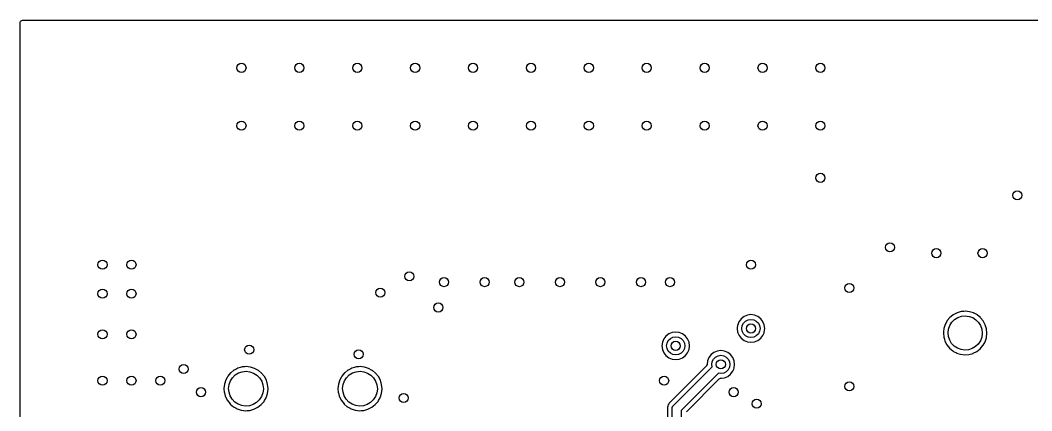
# Model space of a CAD drawing. Extents: x 3.91 to 7.47, y -4.88 to -2.92.
# Drawn here: x 3.907 to 5.654, y -3.59 to -2.915 of the extents above; entities that cross this region are included whole.
import ezdxf

# ---------------------------------------------------------------- set-up
doc = ezdxf.new("R2010")
doc.units = 0
doc.header["$MEASUREMENT"] = 0
doc.layers.add('BLACK', color=7, linetype='CONTINUOUS')

msp = doc.modelspace()

# ---------------------------------------------------------------- linework, layer by layer
at = {"layer": 'BLACK', "linetype": 'CONTINUOUS'}
for p, q in [((3.90657, -2.91931), (3.90731, -2.91702)), ((3.90731, -2.91702), (3.90926, -2.9156)), ((3.90926, -2.9156), (3.91047, -2.91541)), ((3.91047, -2.91541), (7.46688, -2.91541)), ((3.90657, -4.87573), (3.90657, -2.91931)), ((5.16867, -3.42367), (5.1625, -3.42448)), ((5.17485, -3.42448), (5.16867, -3.42367)), ((5.51794, -3.42405), (5.51424, -3.42702)), ((5.51809, -3.42393), (5.51794, -3.42405)), ((5.51794, -3.42405), (5.51794, -3.42405)), ((5.52459, -3.42053), (5.51809, -3.42393)), ((5.52477, -3.42047), (5.52459, -3.42053)), ((5.53145, -3.41851), (5.52477, -3.42047)), ((5.52477, -3.42047), (5.52477, -3.42047)), ((5.53163, -3.41845), (5.53145, -3.41851)), ((5.53145, -3.41851), (5.53145, -3.41851)), ((5.53182, -3.41844), (5.53163, -3.41845)), ((5.5365, -3.41801), (5.53182, -3.41844)), ((5.53182, -3.41844), (5.53182, -3.41844)), ((5.53894, -3.41779), (5.5365, -3.41801)), ((5.53913, -3.41781), (5.53894, -3.41779)), ((5.54605, -3.41854), (5.53913, -3.41781)), ((5.53913, -3.41781), (5.53913, -3.41781)), ((5.54624, -3.41856), (5.54605, -3.41854)), ((5.54605, -3.41854), (5.54605, -3.41854)), ((5.55325, -3.42073), (5.54624, -3.41856)), ((5.55341, -3.42082), (5.55325, -3.42073)), ((5.55436, -3.42133), (5.55341, -3.42082)), ((5.55341, -3.42082), (5.55341, -3.42082)), ((5.5597, -3.42422), (5.55436, -3.42133)), ((5.55985, -3.42434), (5.5597, -3.42422)), ((5.14564, -3.44135), (5.14483, -3.44752)), ((5.14576, -3.44106), (5.14564, -3.44135)), ((5.14793, -3.43583), (5.14576, -3.44106)), ((5.14802, -3.43559), (5.14793, -3.43583)), ((5.15181, -3.43066), (5.14802, -3.43559)), ((5.15675, -3.42687), (5.15181, -3.43066)), ((5.1537, -3.44265), (5.15593, -3.43826)), ((5.15593, -3.43826), (5.15942, -3.43478)), ((5.1625, -3.42448), (5.15675, -3.42687)), ((5.15942, -3.43478), (5.16381, -3.43254)), ((5.16381, -3.43254), (5.16867, -3.43177)), ((5.16867, -3.43177), (5.17354, -3.43254)), ((5.17354, -3.43254), (5.17793, -3.43478)), ((5.1806, -3.42687), (5.17485, -3.42448)), ((5.17793, -3.43478), (5.18142, -3.43826)), ((5.18554, -3.43066), (5.1806, -3.42687)), ((5.18142, -3.43826), (5.18365, -3.44265)), ((5.18933, -3.43559), (5.18554, -3.43066)), ((5.18942, -3.43583), (5.18933, -3.43559)), ((5.19159, -3.44106), (5.18942, -3.43583)), ((5.19171, -3.44135), (5.19159, -3.44106)), ((5.19252, -3.44752), (5.19171, -3.44135)), ((5.50406, -3.44076), (5.50244, -3.44585)), ((5.50411, -3.44058), (5.50406, -3.44076)), ((5.50406, -3.44076), (5.50406, -3.44076)), ((5.50765, -3.43415), (5.50411, -3.44058)), ((5.50777, -3.434), (5.50765, -3.43415)), ((5.51224, -3.42867), (5.50777, -3.434)), ((5.50777, -3.434), (5.50777, -3.434)), ((5.51223, -3.44226), (5.51579, -3.43673)), ((5.51237, -3.42853), (5.51224, -3.42867)), ((5.51424, -3.42702), (5.51237, -3.42853)), ((5.51579, -3.43673), (5.5205, -3.43212)), ((5.5205, -3.43212), (5.5261, -3.42867)), ((5.5261, -3.42867), (5.53233, -3.42655)), ((5.53233, -3.42655), (5.53888, -3.42586)), ((5.53888, -3.42586), (5.54542, -3.42664)), ((5.54542, -3.42664), (5.55162, -3.42885)), ((5.55162, -3.42885), (5.55718, -3.43238)), ((5.55718, -3.43238), (5.56182, -3.43705)), ((5.56521, -3.42877), (5.55985, -3.42434)), ((5.55985, -3.42434), (5.55985, -3.42434)), ((5.56182, -3.43705), (5.5653, -3.44263)), ((5.56536, -3.42889), (5.56521, -3.42877)), ((5.56999, -3.43458), (5.56536, -3.42889)), ((5.57344, -3.44106), (5.56999, -3.43458)), ((5.57556, -3.44809), (5.57344, -3.44106)), ((5.02675, -3.45687), (5.02181, -3.46066)), ((5.0325, -3.45448), (5.02675, -3.45687)), ((5.03867, -3.45367), (5.0325, -3.45448)), ((5.04485, -3.45448), (5.03867, -3.45367)), ((5.0506, -3.45687), (5.04485, -3.45448)), ((5.05554, -3.46066), (5.0506, -3.45687)), ((5.14483, -3.44752), (5.14564, -3.45369)), ((5.14564, -3.45369), (5.14802, -3.45944)), ((5.15293, -3.44752), (5.1537, -3.44265)), ((5.1537, -3.45238), (5.15293, -3.44752)), ((5.15593, -3.45677), (5.1537, -3.45238)), ((5.15942, -3.46026), (5.15593, -3.45677)), ((5.18142, -3.45677), (5.17793, -3.46026)), ((5.18365, -3.45238), (5.18142, -3.45677)), ((5.18365, -3.44265), (5.18442, -3.44752)), ((5.18442, -3.44752), (5.18365, -3.45238)), ((5.18933, -3.45944), (5.19122, -3.45487)), ((5.19122, -3.45487), (5.19171, -3.45369)), ((5.19171, -3.45369), (5.19252, -3.44752)), ((5.50125, -3.45332), (5.50108, -3.45487)), ((5.50108, -3.45487), (5.5012, -3.45633)), ((5.5012, -3.45633), (5.50166, -3.46185)), ((5.50187, -3.44776), (5.50125, -3.45332)), ((5.50189, -3.44757), (5.50187, -3.44776)), ((5.50187, -3.44776), (5.50187, -3.44776)), ((5.50244, -3.44585), (5.50189, -3.44757)), ((5.50915, -3.45498), (5.50998, -3.44845)), ((5.50979, -3.46153), (5.50915, -3.45498)), ((5.50998, -3.44845), (5.51223, -3.44226)), ((5.5653, -3.44263), (5.56747, -3.44885)), ((5.56819, -3.45622), (5.56727, -3.46273)), ((5.56747, -3.44885), (5.5682, -3.45539)), ((5.5682, -3.45539), (5.56819, -3.45622)), ((5.57555, -3.4621), (5.57621, -3.45687)), ((5.57628, -3.45539), (5.57556, -3.44809)), ((5.57621, -3.45687), (5.57626, -3.45644)), ((5.57626, -3.45644), (5.57628, -3.45539)), ((5.01564, -3.47135), (5.01483, -3.47752)), ((5.01802, -3.46559), (5.01564, -3.47135)), ((5.02181, -3.46066), (5.01802, -3.46559)), ((5.02293, -3.47752), (5.0237, -3.47265)), ((5.0237, -3.47265), (5.02593, -3.46826)), ((5.02593, -3.46826), (5.02942, -3.46478)), ((5.02942, -3.46478), (5.03381, -3.46254)), ((5.03381, -3.46254), (5.03867, -3.46177)), ((5.03867, -3.46177), (5.04354, -3.46254)), ((5.04354, -3.46254), (5.04793, -3.46478)), ((5.04793, -3.46478), (5.05142, -3.46826)), ((5.05142, -3.46826), (5.05365, -3.47265)), ((5.05365, -3.47265), (5.05442, -3.47752)), ((5.05933, -3.46559), (5.05554, -3.46066)), ((5.06171, -3.47135), (5.05933, -3.46559)), ((5.06252, -3.47752), (5.06171, -3.47135)), ((5.14802, -3.45944), (5.15181, -3.46438)), ((5.15181, -3.46438), (5.15675, -3.46817)), ((5.15675, -3.46817), (5.1625, -3.47055)), ((5.16381, -3.46249), (5.15942, -3.46026)), ((5.1625, -3.47055), (5.16867, -3.47136)), ((5.16867, -3.46326), (5.16381, -3.46249)), ((5.17354, -3.46249), (5.16867, -3.46326)), ((5.16867, -3.47136), (5.17485, -3.47055)), ((5.17793, -3.46026), (5.17354, -3.46249)), ((5.17485, -3.47055), (5.1806, -3.46817)), ((5.1806, -3.46817), (5.18554, -3.46438)), ((5.18554, -3.46438), (5.18933, -3.45944)), ((5.50166, -3.46185), (5.50169, -3.46218)), ((5.50169, -3.46218), (5.50174, -3.46236)), ((5.50174, -3.46236), (5.50174, -3.46236)), ((5.50174, -3.46236), (5.50274, -3.46583)), ((5.50274, -3.46583), (5.50371, -3.46923)), ((5.50371, -3.46923), (5.50707, -3.47576)), ((5.50707, -3.47576), (5.51163, -3.48151)), ((5.51187, -3.46778), (5.50979, -3.46153)), ((5.51528, -3.47341), (5.51187, -3.46778)), ((5.51985, -3.47814), (5.51528, -3.47341)), ((5.56129, -3.47437), (5.55653, -3.47891)), ((5.56494, -3.46889), (5.56129, -3.47437)), ((5.56727, -3.46273), (5.56494, -3.46889)), ((5.5694, -3.47707), (5.56986, -3.47626)), ((5.56986, -3.47626), (5.57251, -3.4716)), ((5.57251, -3.4716), (5.57293, -3.47085)), ((5.57293, -3.47085), (5.57303, -3.47069)), ((5.57293, -3.47085), (5.57293, -3.47085)), ((5.57303, -3.47069), (5.5731, -3.47045)), ((5.5731, -3.47045), (5.57528, -3.4639)), ((5.57528, -3.4639), (5.57534, -3.46372)), ((5.57528, -3.4639), (5.57528, -3.4639)), ((5.57534, -3.46372), (5.57555, -3.4621)), ((5.01483, -3.47752), (5.01564, -3.48369)), ((5.01564, -3.48369), (5.01802, -3.48944)), ((5.01802, -3.48944), (5.02181, -3.49438)), ((5.0237, -3.48238), (5.02293, -3.47752)), ((5.02593, -3.48677), (5.0237, -3.48238)), ((5.02942, -3.49026), (5.02593, -3.48677)), ((5.03381, -3.49249), (5.02942, -3.49026)), ((5.03867, -3.49326), (5.03381, -3.49249)), ((5.04354, -3.49249), (5.03867, -3.49326)), ((5.04793, -3.49026), (5.04354, -3.49249)), ((5.05142, -3.48677), (5.04793, -3.49026)), ((5.05365, -3.48238), (5.05142, -3.48677)), ((5.05442, -3.47752), (5.05365, -3.48238)), ((5.05554, -3.49438), (5.05933, -3.48944)), ((5.05933, -3.48944), (5.06171, -3.48369)), ((5.06171, -3.48369), (5.06252, -3.47752)), ((5.09981, -3.49266), (5.09602, -3.49759)), ((5.10475, -3.48887), (5.09981, -3.49266)), ((5.1105, -3.48648), (5.10475, -3.48887)), ((5.11667, -3.48567), (5.1105, -3.48648)), ((5.11181, -3.49454), (5.11667, -3.49377)), ((5.12285, -3.48648), (5.11667, -3.48567)), ((5.11667, -3.49377), (5.12154, -3.49454)), ((5.1286, -3.48887), (5.12285, -3.48648)), ((5.13354, -3.49266), (5.1286, -3.48887)), ((5.13733, -3.49759), (5.13354, -3.49266)), ((5.51163, -3.48151), (5.51177, -3.48164)), ((5.51177, -3.48164), (5.51177, -3.48164)), ((5.51177, -3.48164), (5.51707, -3.48614)), ((5.51707, -3.48614), (5.51707, -3.48614)), ((5.51707, -3.48614), (5.51721, -3.48627)), ((5.51721, -3.48627), (5.51738, -3.48636)), ((5.51738, -3.48636), (5.51738, -3.48636)), ((5.51738, -3.48636), (5.51856, -3.48702)), ((5.51856, -3.48702), (5.52362, -3.48985)), ((5.52536, -3.48175), (5.51985, -3.47814)), ((5.52362, -3.48985), (5.5238, -3.48991)), ((5.5238, -3.48991), (5.53042, -3.49206)), ((5.53153, -3.48404), (5.52536, -3.48175)), ((5.53042, -3.49206), (5.53042, -3.49206)), ((5.53042, -3.49206), (5.5306, -3.49212)), ((5.5306, -3.49212), (5.53789, -3.49298)), ((5.53806, -3.48491), (5.53153, -3.48404)), ((5.53789, -3.49298), (5.53808, -3.49297)), ((5.54461, -3.48432), (5.53806, -3.48491)), ((5.53808, -3.49297), (5.54501, -3.49244)), ((5.53808, -3.49297), (5.53808, -3.49297)), ((5.55087, -3.48228), (5.54461, -3.48432)), ((5.54501, -3.49244), (5.5452, -3.49242)), ((5.54501, -3.49244), (5.54501, -3.49244)), ((5.5452, -3.49242), (5.55227, -3.49045)), ((5.55653, -3.47891), (5.55087, -3.48228)), ((5.55227, -3.49045), (5.55244, -3.49036)), ((5.55244, -3.49036), (5.55865, -3.48723)), ((5.55244, -3.49036), (5.55244, -3.49036)), ((5.55865, -3.48723), (5.55882, -3.48714)), ((5.55865, -3.48723), (5.55865, -3.48723)), ((5.55882, -3.48714), (5.56461, -3.48262)), ((5.56461, -3.48262), (5.5694, -3.47707)), ((5.02181, -3.49438), (5.02675, -3.49817)), ((5.02675, -3.49817), (5.0325, -3.50055)), ((5.0325, -3.50055), (5.03867, -3.50136)), ((5.03867, -3.50136), (5.04485, -3.50055)), ((5.04485, -3.50055), (5.0506, -3.49817)), ((5.0506, -3.49817), (5.05554, -3.49438)), ((5.09283, -3.50952), (5.09212, -3.51171)), ((5.09364, -3.50335), (5.09283, -3.50952)), ((5.09283, -3.50952), (5.09283, -3.50952)), ((5.09602, -3.49759), (5.09364, -3.50335)), ((5.10093, -3.50952), (5.1017, -3.50465)), ((5.10156, -3.5135), (5.10093, -3.50952)), ((5.1017, -3.50465), (5.10393, -3.50026)), ((5.10393, -3.50026), (5.10742, -3.49678)), ((5.10742, -3.49678), (5.11181, -3.49454)), ((5.12154, -3.49454), (5.12593, -3.49678)), ((5.12593, -3.49678), (5.12942, -3.50026)), ((5.12942, -3.50026), (5.13165, -3.50465)), ((5.13165, -3.50465), (5.13242, -3.50952)), ((5.13242, -3.50952), (5.13165, -3.51438)), ((5.13971, -3.50335), (5.13733, -3.49759)), ((5.14052, -3.50952), (5.13971, -3.50335)), ((5.13971, -3.51569), (5.14052, -3.50952)), ((4.26979, -3.52439), (4.26538, -3.52964)), ((4.26991, -3.52425), (4.26979, -3.52439)), ((4.26979, -3.52439), (4.26979, -3.52439)), ((4.27031, -3.52392), (4.26991, -3.52425)), ((4.27555, -3.51971), (4.27031, -3.52392)), ((4.2733, -3.53249), (4.27808, -3.52781)), ((4.2757, -3.51959), (4.27555, -3.51971)), ((4.27555, -3.51971), (4.27555, -3.51971)), ((4.27587, -3.5195), (4.2757, -3.51959)), ((4.28079, -3.51693), (4.27587, -3.5195)), ((4.27587, -3.5195), (4.27587, -3.5195)), ((4.27808, -3.52781), (4.28378, -3.52431)), ((4.28228, -3.51615), (4.28079, -3.51693)), ((4.28247, -3.5161), (4.28228, -3.51615)), ((4.28666, -3.51486), (4.28247, -3.5161)), ((4.28247, -3.5161), (4.28247, -3.5161)), ((4.28378, -3.52431), (4.29011, -3.52215)), ((4.28941, -3.51405), (4.28666, -3.51486)), ((4.2896, -3.51403), (4.28941, -3.51405)), ((4.29465, -3.51357), (4.2896, -3.51403)), ((4.2896, -3.51403), (4.2896, -3.51403)), ((4.29011, -3.52215), (4.29676, -3.52145)), ((4.29681, -3.51338), (4.29465, -3.51357)), ((4.29676, -3.52145), (4.3034, -3.52225)), ((4.297, -3.5134), (4.29681, -3.51338)), ((4.30373, -3.51411), (4.297, -3.5134)), ((4.297, -3.5134), (4.297, -3.5134)), ((4.3034, -3.52225), (4.3097, -3.52449)), ((4.30421, -3.51415), (4.30373, -3.51411)), ((4.3113, -3.51635), (4.30421, -3.51415)), ((4.3097, -3.52449), (4.31535, -3.52807)), ((4.31784, -3.51989), (4.3113, -3.51635)), ((4.31535, -3.52807), (4.32006, -3.53282)), ((4.31799, -3.52001), (4.31784, -3.51989)), ((4.3234, -3.52448), (4.31799, -3.52001)), ((4.31799, -3.52001), (4.31799, -3.52001)), ((4.32357, -3.52462), (4.3234, -3.52448)), ((4.32826, -3.53038), (4.32357, -3.52462)), ((4.46664, -3.52439), (4.46223, -3.52964)), ((4.46676, -3.52425), (4.46664, -3.52439)), ((4.46664, -3.52439), (4.46664, -3.52439)), ((4.46716, -3.52392), (4.46676, -3.52425)), ((4.4724, -3.51971), (4.46716, -3.52392)), ((4.47015, -3.53249), (4.47493, -3.52781)), ((4.47255, -3.51959), (4.4724, -3.51971)), ((4.4724, -3.51971), (4.4724, -3.51971)), ((4.47272, -3.5195), (4.47255, -3.51959)), ((4.47764, -3.51693), (4.47272, -3.5195)), ((4.47272, -3.5195), (4.47272, -3.5195)), ((4.47493, -3.52781), (4.48063, -3.52431)), ((4.47914, -3.51615), (4.47764, -3.51693)), ((4.47932, -3.5161), (4.47914, -3.51615)), ((4.48351, -3.51486), (4.47932, -3.5161)), ((4.47932, -3.5161), (4.47932, -3.5161)), ((4.48063, -3.52431), (4.48696, -3.52215)), ((4.48626, -3.51405), (4.48351, -3.51486)), ((4.48645, -3.51403), (4.48626, -3.51405)), ((4.4915, -3.51357), (4.48645, -3.51403)), ((4.48645, -3.51403), (4.48645, -3.51403)), ((4.48696, -3.52215), (4.49361, -3.52145)), ((4.49367, -3.51338), (4.4915, -3.51357)), ((4.49361, -3.52145), (4.50025, -3.52225)), ((4.49385, -3.5134), (4.49367, -3.51338)), ((4.50059, -3.51411), (4.49385, -3.5134)), ((4.49385, -3.5134), (4.49385, -3.5134)), ((4.50025, -3.52225), (4.50655, -3.52449)), ((4.50106, -3.51415), (4.50059, -3.51411)), ((4.50815, -3.51635), (4.50106, -3.51415)), ((4.50655, -3.52449), (4.5122, -3.52807)), ((4.51469, -3.51989), (4.50815, -3.51635)), ((4.5122, -3.52807), (4.51691, -3.53282)), ((4.51484, -3.52001), (4.51469, -3.51989)), ((4.52025, -3.52448), (4.51484, -3.52001)), ((4.51484, -3.52001), (4.51484, -3.52001)), ((4.52042, -3.52462), (4.52025, -3.52448)), ((4.52511, -3.53038), (4.52042, -3.52462)), ((5.09172, -3.51217), (5.02822, -3.57567)), ((5.03468, -3.58037), (5.10156, -3.5135)), ((5.11269, -3.52463), (5.04812, -3.5892)), ((5.09212, -3.51171), (5.09172, -3.51217)), ((5.11667, -3.52526), (5.11269, -3.52463)), ((5.12154, -3.52449), (5.11667, -3.52526)), ((5.12593, -3.52226), (5.12154, -3.52449)), ((5.12942, -3.51877), (5.12593, -3.52226)), ((5.1286, -3.53017), (5.13354, -3.52638)), ((5.13165, -3.51438), (5.12942, -3.51877)), ((5.13354, -3.52638), (5.13733, -3.52144)), ((5.13733, -3.52144), (5.13895, -3.51752)), ((5.13895, -3.51752), (5.13971, -3.51569)), ((4.2593, -3.54354), (4.25848, -3.55092)), ((4.26155, -3.53645), (4.2593, -3.54354)), ((4.26375, -3.53245), (4.26155, -3.53645)), ((4.26504, -3.53011), (4.26375, -3.53245)), ((4.26513, -3.52994), (4.26504, -3.53011)), ((4.26504, -3.53011), (4.26504, -3.53011)), ((4.26538, -3.52964), (4.26513, -3.52994)), ((4.26655, -3.55103), (4.26739, -3.5444)), ((4.26739, -3.5444), (4.26968, -3.53811)), ((4.26968, -3.53811), (4.2733, -3.53249)), ((4.32006, -3.53282), (4.3236, -3.53849)), ((4.3236, -3.53849), (4.3258, -3.54481)), ((4.3258, -3.54481), (4.32655, -3.55145)), ((4.33175, -3.53694), (4.32826, -3.53038)), ((4.3339, -3.54406), (4.33175, -3.53694)), ((4.33457, -3.55092), (4.3339, -3.54406)), ((4.45615, -3.54354), (4.45533, -3.55092)), ((4.4584, -3.53645), (4.45615, -3.54354)), ((4.4606, -3.53245), (4.4584, -3.53645)), ((4.46189, -3.53011), (4.4606, -3.53245)), ((4.46198, -3.52994), (4.46189, -3.53011)), ((4.46189, -3.53011), (4.46189, -3.53011)), ((4.46223, -3.52964), (4.46198, -3.52994)), ((4.4634, -3.55103), (4.46424, -3.5444)), ((4.46424, -3.5444), (4.46653, -3.53811)), ((4.46653, -3.53811), (4.47015, -3.53249)), ((4.51691, -3.53282), (4.52045, -3.53849)), ((4.52045, -3.53849), (4.52265, -3.54481)), ((4.52265, -3.54481), (4.5234, -3.55145)), ((4.5286, -3.53694), (4.52511, -3.53038)), ((4.53075, -3.54406), (4.5286, -3.53694)), ((4.53148, -3.55145), (4.53075, -3.54406)), ((5.05716, -3.59133), (5.11402, -3.53447)), ((5.11402, -3.53447), (5.11617, -3.53338)), ((5.11617, -3.53338), (5.11655, -3.53335)), ((5.11655, -3.53335), (5.11667, -3.53336)), ((5.11667, -3.53336), (5.11704, -3.53331)), ((5.11704, -3.53331), (5.11804, -3.53318)), ((5.11804, -3.53318), (5.12285, -3.53255)), ((5.12285, -3.53255), (5.1286, -3.53017)), ((4.25848, -3.55092), (4.25849, -3.55111)), ((4.25849, -3.55111), (4.25906, -3.55787)), ((4.25906, -3.55787), (4.2591, -3.55833)), ((4.2591, -3.55833), (4.25915, -3.55851)), ((4.25915, -3.55851), (4.25915, -3.55851)), ((4.25915, -3.55851), (4.26077, -3.56418)), ((4.2672, -3.55769), (4.26655, -3.55103)), ((4.26932, -3.56404), (4.2672, -3.55769)), ((4.27278, -3.56976), (4.26932, -3.56404)), ((4.32561, -3.55891), (4.32323, -3.56517)), ((4.32654, -3.55229), (4.32561, -3.55891)), ((4.32655, -3.55145), (4.32654, -3.55229)), ((4.33188, -3.56529), (4.33362, -3.56007)), ((4.33362, -3.56007), (4.33368, -3.55989)), ((4.33362, -3.56007), (4.33362, -3.56007)), ((4.33368, -3.55989), (4.33377, -3.5592)), ((4.33377, -3.5592), (4.3346, -3.55263)), ((4.33463, -3.55145), (4.33457, -3.55092)), ((4.3346, -3.55263), (4.33461, -3.55252)), ((4.33461, -3.55252), (4.33463, -3.55145)), ((4.45533, -3.55092), (4.45534, -3.55111)), ((4.45534, -3.55111), (4.45591, -3.55787)), ((4.45591, -3.55787), (4.45595, -3.55833)), ((4.45595, -3.55833), (4.456, -3.55851)), ((4.456, -3.55851), (4.456, -3.55851)), ((4.456, -3.55851), (4.45762, -3.56418)), ((4.46405, -3.55769), (4.4634, -3.55103)), ((4.46617, -3.56404), (4.46405, -3.55769)), ((4.46963, -3.56976), (4.46617, -3.56404)), ((4.52246, -3.55891), (4.52008, -3.56517)), ((4.52339, -3.55229), (4.52246, -3.55891)), ((4.5234, -3.55145), (4.52339, -3.55229)), ((4.52873, -3.56529), (4.53047, -3.56007)), ((4.53047, -3.56007), (4.53053, -3.55989)), ((4.53047, -3.56007), (4.53047, -3.56007)), ((4.53053, -3.55989), (4.53062, -3.5592)), ((4.53062, -3.5592), (4.53145, -3.55263)), ((4.53145, -3.55263), (4.53146, -3.55252)), ((4.53146, -3.55252), (4.53148, -3.55145)), ((4.26077, -3.56418), (4.26115, -3.56547)), ((4.26115, -3.56547), (4.26123, -3.56564)), ((4.26123, -3.56564), (4.26446, -3.57191)), ((4.26446, -3.57191), (4.26446, -3.57191)), ((4.26446, -3.57191), (4.26454, -3.57208)), ((4.26454, -3.57208), (4.26916, -3.5779)), ((4.26916, -3.5779), (4.2693, -3.57803)), ((4.2693, -3.57803), (4.2693, -3.57803)), ((4.2693, -3.57803), (4.27467, -3.5826)), ((4.27743, -3.57457), (4.27278, -3.56976)), ((4.28302, -3.57823), (4.27743, -3.57457)), ((4.28929, -3.58056), (4.28302, -3.57823)), ((4.29592, -3.58145), (4.28929, -3.58056)), ((4.30258, -3.58084), (4.29592, -3.58145)), ((4.30894, -3.57877), (4.30258, -3.58084)), ((4.31469, -3.57535), (4.30894, -3.57877)), ((4.31953, -3.57074), (4.31469, -3.57535)), ((4.31695, -3.5836), (4.32281, -3.57903)), ((4.32323, -3.56517), (4.31953, -3.57074)), ((4.32281, -3.57903), (4.32293, -3.57888)), ((4.32293, -3.57888), (4.32673, -3.57448)), ((4.32293, -3.57888), (4.32293, -3.57888)), ((4.32673, -3.57448), (4.32766, -3.5734)), ((4.32766, -3.5734), (4.32841, -3.57208)), ((4.32841, -3.57208), (4.33124, -3.56711)), ((4.33124, -3.56711), (4.33133, -3.56694)), ((4.33124, -3.56711), (4.33124, -3.56711)), ((4.33133, -3.56694), (4.33188, -3.56529)), ((4.45762, -3.56418), (4.458, -3.56547)), ((4.458, -3.56547), (4.45808, -3.56564)), ((4.45808, -3.56564), (4.46131, -3.57191)), ((4.46131, -3.57191), (4.46131, -3.57191)), ((4.46131, -3.57191), (4.46139, -3.57208)), ((4.46139, -3.57208), (4.46601, -3.5779)), ((4.46601, -3.5779), (4.46615, -3.57803)), ((4.46615, -3.57803), (4.46615, -3.57803)), ((4.46615, -3.57803), (4.47152, -3.5826)), ((4.47428, -3.57457), (4.46963, -3.56976)), ((4.47987, -3.57823), (4.47428, -3.57457)), ((4.48614, -3.58056), (4.47987, -3.57823)), ((4.49277, -3.58145), (4.48614, -3.58056)), ((4.49943, -3.58084), (4.49277, -3.58145)), ((4.50579, -3.57877), (4.49943, -3.58084)), ((4.51154, -3.57535), (4.50579, -3.57877)), ((4.51638, -3.57074), (4.51154, -3.57535)), ((4.5138, -3.5836), (4.51966, -3.57903)), ((4.52008, -3.56517), (4.51638, -3.57074)), ((4.51966, -3.57903), (4.51978, -3.57888)), ((4.51978, -3.57888), (4.52358, -3.57448)), ((4.51978, -3.57888), (4.51978, -3.57888)), ((4.52358, -3.57448), (4.52451, -3.5734)), ((4.52451, -3.5734), (4.52526, -3.57208)), ((4.52526, -3.57208), (4.52809, -3.56711)), ((4.52809, -3.56711), (4.52818, -3.56694)), ((4.52809, -3.56711), (4.52809, -3.56711)), ((4.52818, -3.56694), (4.52873, -3.56529)), ((5.02502, -3.58131), (5.02492, -3.58195)), ((5.02507, -3.58101), (5.02502, -3.58131)), ((5.02502, -3.58131), (5.02502, -3.58131)), ((5.0255, -3.58016), (5.02507, -3.58101)), ((5.02573, -3.5796), (5.0255, -3.58016)), ((5.02593, -3.57899), (5.02573, -3.5796)), ((5.02603, -3.57869), (5.02593, -3.57899)), ((5.02658, -3.57793), (5.02603, -3.57869)), ((5.0269, -3.5774), (5.02658, -3.57793)), ((5.02733, -3.57656), (5.0269, -3.5774)), ((5.02822, -3.57567), (5.02733, -3.57656)), ((5.02822, -3.57567), (5.02822, -3.57567)), ((5.03316, -3.58251), (5.03398, -3.58149)), ((5.03398, -3.58149), (5.03468, -3.58037)), ((4.27467, -3.5826), (4.27467, -3.5826)), ((4.27467, -3.5826), (4.27482, -3.58272)), ((4.27482, -3.58272), (4.27498, -3.58281)), ((4.27498, -3.58281), (4.27498, -3.58281)), ((4.27498, -3.58281), (4.2796, -3.58539)), ((4.2796, -3.58539), (4.2813, -3.58635)), ((4.2813, -3.58635), (4.28469, -3.58744)), ((4.28469, -3.58744), (4.28819, -3.58858)), ((4.28819, -3.58858), (4.28819, -3.58858)), ((4.28819, -3.58858), (4.28837, -3.58864)), ((4.28837, -3.58864), (4.28856, -3.58867)), ((4.28856, -3.58867), (4.28856, -3.58867)), ((4.28856, -3.58867), (4.29206, -3.58908)), ((4.29206, -3.58908), (4.29575, -3.58952)), ((4.29575, -3.58952), (4.29594, -3.58951)), ((4.29594, -3.58951), (4.29837, -3.58932)), ((4.29594, -3.58951), (4.29594, -3.58951)), ((4.29837, -3.58932), (4.30316, -3.58895)), ((4.30316, -3.58895), (4.31032, -3.58695)), ((4.31032, -3.58695), (4.31695, -3.5836)), ((4.47152, -3.5826), (4.47152, -3.5826)), ((4.47152, -3.5826), (4.47167, -3.58272)), ((4.47167, -3.58272), (4.47183, -3.58281)), ((4.47183, -3.58281), (4.47183, -3.58281)), ((4.47183, -3.58281), (4.47645, -3.58539)), ((4.47645, -3.58539), (4.47816, -3.58635)), ((4.47816, -3.58635), (4.48154, -3.58744)), ((4.48154, -3.58744), (4.48504, -3.58858)), ((4.48504, -3.58858), (4.48504, -3.58858)), ((4.48504, -3.58858), (4.48522, -3.58864)), ((4.48522, -3.58864), (4.48541, -3.58867)), ((4.48541, -3.58867), (4.48541, -3.58867)), ((4.48541, -3.58867), (4.48891, -3.58908)), ((4.48891, -3.58908), (4.4926, -3.58952)), ((4.4926, -3.58952), (4.49279, -3.58951)), ((4.49279, -3.58951), (4.49522, -3.58932)), ((4.49279, -3.58951), (4.49279, -3.58951)), ((4.49522, -3.58932), (4.50001, -3.58895)), ((4.50001, -3.58895), (4.50717, -3.58695)), ((4.50717, -3.58695), (4.5138, -3.5836)), ((5.02478, -3.58254), (5.02448, -3.58344)), ((5.02448, -3.58344), (5.02448, -4.35876)), ((5.02492, -3.58195), (5.02478, -3.58254)), ((5.03238, -3.58593), (5.03267, -3.58465)), ((5.03238, -4.36976), (5.03238, -3.58593)), ((5.03267, -3.58465), (5.03282, -3.58334)), ((5.03282, -3.58334), (5.03306, -3.58296)), ((5.03306, -3.58296), (5.03316, -3.58251)), ((5.04812, -3.5892), (5.04812, -4.37396))]:
    msp.add_line(p, q, dxfattribs=at)
at = {"layer": 'BLACK'}
for centre in [(4.28867, -2.99752), (4.38867, -2.99752), (4.48867, -2.99752), (4.58867, -2.99752), (4.68867, -2.99752), (4.78867, -2.99752), (4.88867, -2.99752), (4.98867, -2.99752), (5.08867, -2.99752), (5.18867, -2.99752), (5.28867, -2.99752), (4.28867, -3.09752), (4.38867, -3.09752), (4.48867, -3.09752), (4.58867, -3.09752), (4.68867, -3.09752), (4.78867, -3.09752), (4.88867, -3.09752), (4.98867, -3.09752), (5.08867, -3.09752), (5.18867, -3.09752), (5.28867, -3.09752), (5.28867, -3.18752), (5.62867, -3.21752), (5.40867, -3.30752), (5.48867, -3.31752), (5.56867, -3.31752), (4.04867, -3.33752), (4.09867, -3.33752), (5.16867, -3.33752), (4.57867, -3.35752), (4.63867, -3.36752), (4.70867, -3.36752), (4.76867, -3.36752), (4.83867, -3.36752), (4.90867, -3.36752), (4.97867, -3.36752), (5.02867, -3.36752), (5.33867, -3.37752), (4.04867, -3.38752), (4.09867, -3.38752), (4.52844, -3.38571), (4.62883, -3.4113), (5.16867, -3.44752), (4.04867, -3.45752), (4.09867, -3.45752), (4.30206, -3.48413), (5.03867, -3.47752), (4.49104, -3.492), (4.18867, -3.51752), (5.11667, -3.50952), (4.04867, -3.53752), (4.09867, -3.53752), (4.14867, -3.53752), (5.01867, -3.53752), (5.33867, -3.54752), (4.21867, -3.55752), (4.56867, -3.56752), (5.13867, -3.55752), (5.17867, -3.57752)]:
    msp.add_circle(centre, 0.00787, dxfattribs=at)

doc.saveas('drawing.dxf')
